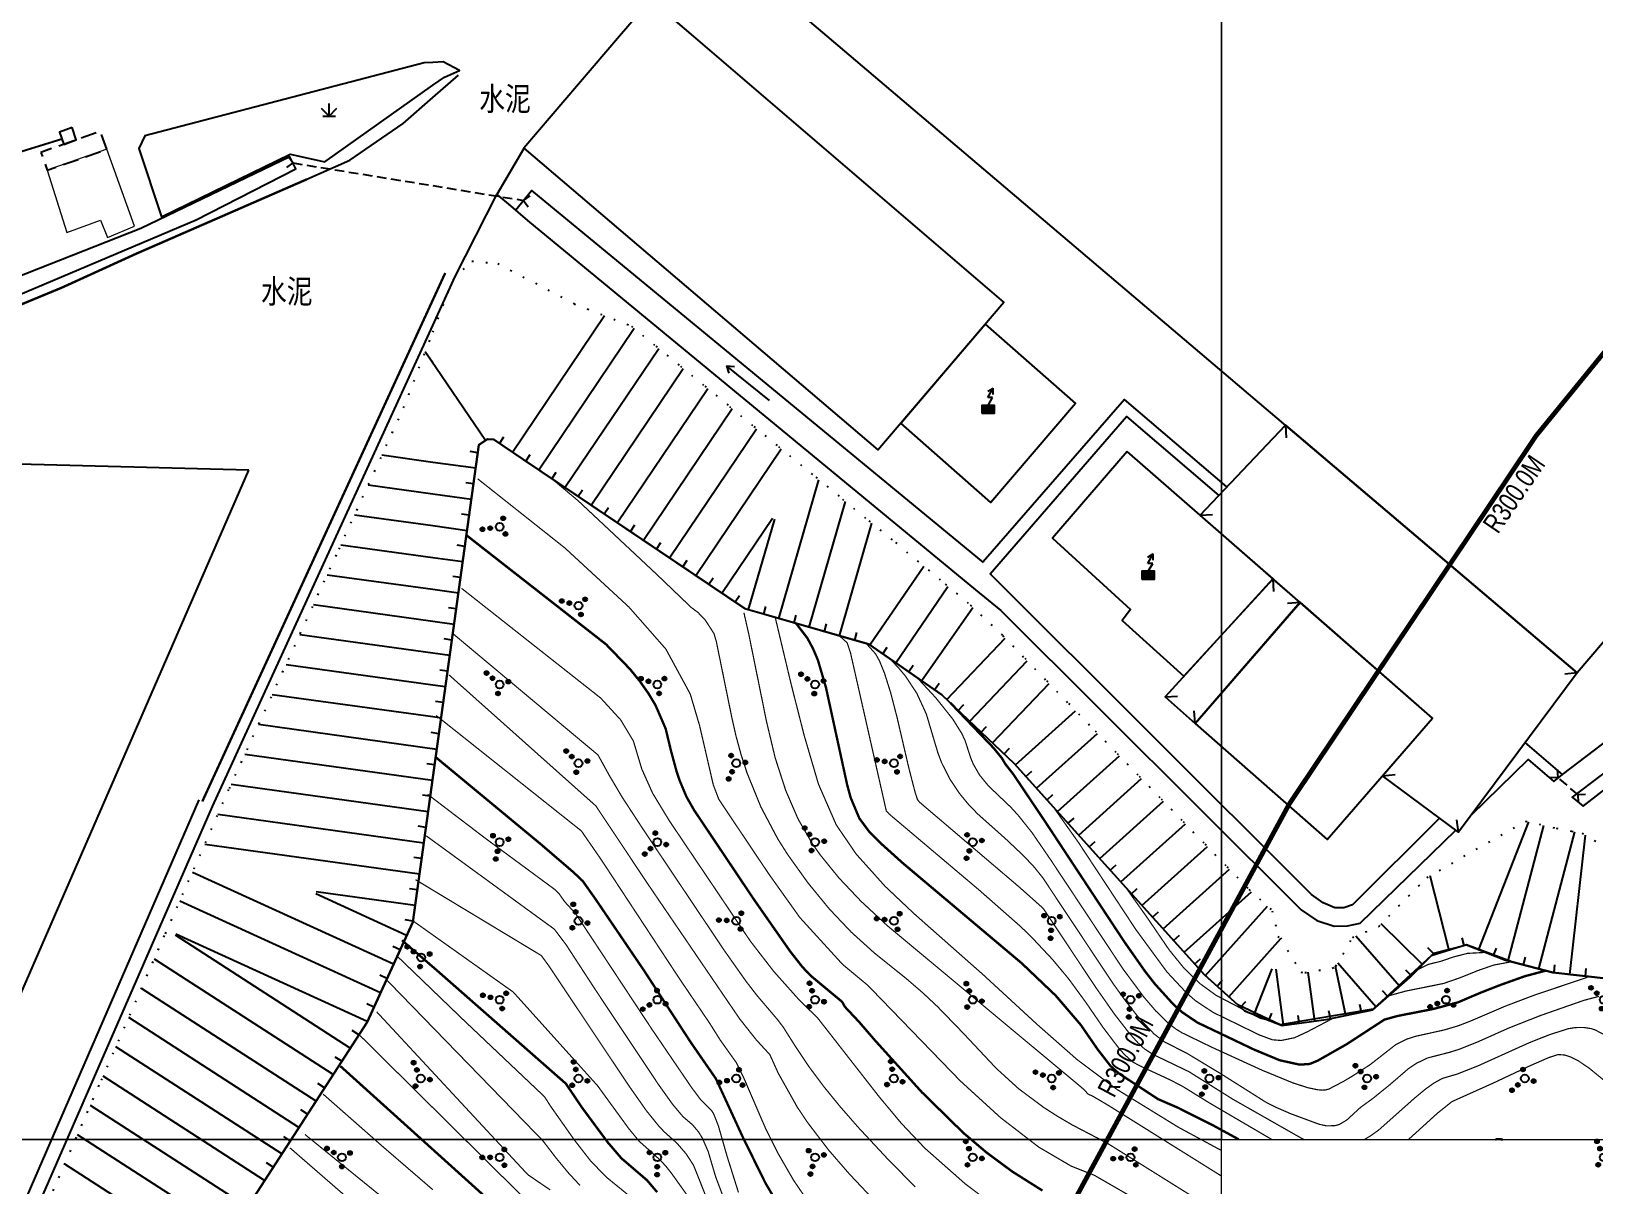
# Model space of a CAD drawing. Extents: x 396500 to 398250, y 1005980 to 1008200.
# Drawn here: x 397224.5 to 397323.6, y 1006727.1 to 1006800.3 of the extents above; entities that cross this region are included whole.
import ezdxf
from ezdxf.enums import TextEntityAlignment as Align

# ---------------------------------------------------------------- set-up
doc = ezdxf.new("R2010")
doc.units = 0
doc.header["$LTSCALE"] = 0.5
for name, pattern in [('X31', [1.8, 1.2, -0.6]), ('X4', [1.6, 0, -1.6]), ('X5', [3, 2, -1])]:
    doc.linetypes.add(name, pattern=pattern)
doc.layers.get('0').update_dxf_attribs({"linetype": 'CONTINUOUS'})
doc.layers.add('ASSIST', color=7, linetype='CONTINUOUS', plot=False)
for name, color, linetype in [('DGX', 2, 'CONTINUOUS'), ('DLSS', 4, 'CONTINUOUS'), ('DMTZ', 3, 'CONTINUOUS'), ('GXYZ', 2, 'CONTINUOUS'), ('JMD', 6, 'CONTINUOUS'), ('SXSS', 5, 'CONTINUOUS'), ('ZBTZ', 3, 'CONTINUOUS'), ('用地红线', 1, 'CONTINUOUS'), ('门牌号', 1, 'CONTINUOUS')]:
    doc.layers.add(name, color=color, linetype=linetype)
doc.layers.add('绘图层', color=6, linetype='CONTINUOUS', lineweight=5)
doc.styles.add('细等线体', font='长等线体_0.TTF', dxfattribs={"width": 0.8})
doc.linetypes.add('10422', pattern='A,2,[150,AAA.SHX,S=1,R=0,X=0,Y=1],2,[177,AAA.SHX,S=1,R=0,X=0,Y=0.8],1e-09', length=4)
doc.linetypes.add('1161', pattern='A,0,[149,AAA.SHX,S=0.15,R=0,X=0,Y=0],-1.6', length=1.6)
doc.linetypes.add('443', pattern='A,5,[169,AAA.SHX,S=0.83,R=0,X=0,Y=0],5', length=10)

# ---------------------------------------------------------------- blocks, each defined once
blk = doc.blocks.new('gc124')
for p, q in [((-1, 1), (0, 0)), ((-0.8, 0), (0.8, 0)), ((0, 0), (0, 1.6)), ((0, 0), (1, 1))]:
    blk.add_line(p, q)
blk = doc.blocks.new('*U110')
at = {"linetype": 'Continuous'}
for points in [[(-0.25, 2.2), (-0.24, 2.12), (-0.24, 2.28)], [(-0.24, 2.28), (-0.2, 2.05), (-0.2, 2.35)], [(-0.2, 2.05), (-0.24, 2.28), (-0.24, 2.12)], [(-0.2, 2.35), (-0.15, 2), (-0.15, 2.4)], [(-0.15, 2), (-0.2, 2.35), (-0.2, 2.05)], [(-0.15, 2.4), (-0.08, 1.96), (-0.08, 2.44)], [(-0.08, 1.96), (-0.15, 2.4), (-0.15, 2)], [(-0.08, 2.44), (0, 1.95), (0, 2.45)], [(0, 1.95), (-0.08, 2.44), (-0.08, 1.96)], [(0, 2.45), (0.08, 1.96), (0.08, 2.44)], [(0.08, 1.96), (0, 2.45), (0, 1.95)], [(0.08, 2.44), (0.15, 2), (0.15, 2.4)], [(0.15, 2), (0.08, 2.44), (0.08, 1.96)], [(0.15, 2.4), (0.2, 2.05), (0.2, 2.35)], [(0.2, 2.05), (0.15, 2.4), (0.15, 2)], [(0.2, 2.35), (0.24, 2.12), (0.24, 2.28)], [(0.24, 2.12), (0.2, 2.35), (0.2, 2.05)], [(0.25, 2.2), (0.24, 2.28), (0.24, 2.12)]]:
    blk.add_solid(points, dxfattribs=at)
blk = doc.blocks.new('*U109')
at = {"linetype": 'Continuous'}
for points in [[(-0.25, 1.2), (-0.24, 1.12), (-0.24, 1.28)], [(-0.24, 1.28), (-0.2, 1.05), (-0.2, 1.35)], [(-0.2, 1.05), (-0.24, 1.28), (-0.24, 1.12)], [(-0.2, 1.35), (-0.15, 1), (-0.15, 1.4)], [(-0.15, 1), (-0.2, 1.35), (-0.2, 1.05)], [(-0.15, 1.4), (-0.08, 0.96), (-0.08, 1.44)], [(-0.08, 0.96), (-0.15, 1.4), (-0.15, 1)], [(-0.08, 1.44), (0, 0.95), (0, 1.45)], [(0, 0.95), (-0.08, 1.44), (-0.08, 0.96)], [(0, 1.45), (0.08, 0.96), (0.08, 1.44)], [(0.08, 0.96), (0, 1.45), (0, 0.95)], [(0.08, 1.44), (0.15, 1), (0.15, 1.4)], [(0.15, 1), (0.08, 1.44), (0.08, 0.96)], [(0.15, 1.4), (0.2, 1.05), (0.2, 1.35)], [(0.2, 1.05), (0.15, 1.4), (0.15, 1)], [(0.2, 1.35), (0.24, 1.12), (0.24, 1.28)], [(0.24, 1.12), (0.2, 1.35), (0.2, 1.05)], [(0.25, 1.2), (0.24, 1.28), (0.24, 1.12)]]:
    blk.add_solid(points, dxfattribs=at)
blk = doc.blocks.new('*U108')
at = {"linetype": 'Continuous'}
for points in [[(-1.25, -0.6), (-1.24, -0.68), (-1.24, -0.52)], [(-1.24, -0.52), (-1.2, -0.75), (-1.2, -0.45)], [(-1.2, -0.75), (-1.24, -0.52), (-1.24, -0.68)], [(-1.2, -0.45), (-1.15, -0.8), (-1.15, -0.4)], [(-1.15, -0.8), (-1.2, -0.45), (-1.2, -0.75)], [(-1.15, -0.4), (-1.08, -0.84), (-1.08, -0.36)], [(-1.08, -0.84), (-1.15, -0.4), (-1.15, -0.8)], [(-1.08, -0.36), (-1, -0.85), (-1, -0.35)], [(-1, -0.85), (-1.08, -0.36), (-1.08, -0.84)], [(-1, -0.35), (-0.92, -0.84), (-0.92, -0.36)], [(-0.92, -0.84), (-1, -0.35), (-1, -0.85)], [(-0.92, -0.36), (-0.85, -0.8), (-0.85, -0.4)], [(-0.85, -0.8), (-0.92, -0.36), (-0.92, -0.84)], [(-0.85, -0.4), (-0.8, -0.75), (-0.8, -0.45)], [(-0.8, -0.75), (-0.85, -0.4), (-0.85, -0.8)], [(-0.8, -0.45), (-0.76, -0.68), (-0.76, -0.52)], [(-0.76, -0.68), (-0.8, -0.45), (-0.8, -0.75)], [(-0.75, -0.6), (-0.76, -0.52), (-0.76, -0.68)]]:
    blk.add_solid(points, dxfattribs=at)
blk = doc.blocks.new('*U107')
at = {"linetype": 'Continuous'}
for points in [[(0.75, -0.6), (0.76, -0.68), (0.76, -0.52)], [(0.76, -0.52), (0.8, -0.75), (0.8, -0.45)], [(0.8, -0.75), (0.76, -0.52), (0.76, -0.68)], [(0.8, -0.45), (0.85, -0.8), (0.85, -0.4)], [(0.85, -0.8), (0.8, -0.45), (0.8, -0.75)], [(0.85, -0.4), (0.92, -0.84), (0.92, -0.36)], [(0.92, -0.84), (0.85, -0.4), (0.85, -0.8)], [(0.92, -0.36), (1, -0.85), (1, -0.35)], [(1, -0.85), (0.92, -0.36), (0.92, -0.84)], [(1, -0.35), (1.08, -0.84), (1.08, -0.36)], [(1.08, -0.84), (1, -0.35), (1, -0.85)], [(1.08, -0.36), (1.15, -0.8), (1.15, -0.4)], [(1.15, -0.8), (1.08, -0.36), (1.08, -0.84)], [(1.15, -0.4), (1.2, -0.75), (1.2, -0.45)], [(1.2, -0.75), (1.15, -0.4), (1.15, -0.8)], [(1.2, -0.45), (1.24, -0.68), (1.24, -0.52)], [(1.24, -0.68), (1.2, -0.45), (1.2, -0.75)], [(1.25, -0.6), (1.24, -0.52), (1.24, -0.68)]]:
    blk.add_solid(points, dxfattribs=at)
blk = doc.blocks.new('gc160')
for centre, radius in [((0, 2.2), 0.25), ((0, 0), 0.5), ((0, 1.2), 0.25), ((-1, -0.6), 0.25), ((1, -0.6), 0.25)]:
    blk.add_circle(centre, radius)
at = {"linetype": 'Continuous'}
for name in ['*U110', '*U109', '*U108', '*U107']:
    blk.add_blockref(name, (0, 0), dxfattribs=at)
blk = doc.blocks.new('gc086')
for p, q in [((0, 0), (7, 0)), ((7, 0), (6.18, 0.57)), ((7, 0), (6.18, -0.57))]:
    blk.add_line(p, q)
blk = doc.blocks.new('*U88')
at = {"linetype": 'Continuous'}
for points in [[(0.8, 1), (-0.8, 1), (0.8, 0)], [(-0.8, 0), (0.8, 0), (-0.8, 1)], [(0.8, 0), (-0.8, 0), (0, 0)]]:
    blk.add_solid(points, dxfattribs=at)
blk = doc.blocks.new('gc129')
at = {"linetype": 'Continuous', "flags": 128}
for points in [[(-0.05, 2), (0.64, 3.2)], [(-0.05, 2.8), (0.64, 3.2)], [(0.58, 2), (-0.05, 2)], [(0, 1), (0.58, 2)], [(0.64, 2.4), (0.64, 3.2)], [(-0.8, 0), (0, 0), (0.8, 0), (0.8, 1), (-0.8, 1), (-0.8, 0)]]:
    blk.add_lwpolyline(points, dxfattribs=at)
at = {"linetype": 'Continuous'}
blk.add_blockref('*U88', (0, 0), dxfattribs=at)

msp = doc.modelspace()

# ---------------------------------------------------------------- linework, layer by layer
at = {"layer": 'ASSIST', "linetype": 'X4'}
for points in [[(397250, 1006781.207), (397251.287, 1006784.555), (397252.475, 1006785.718), (397254.12, 1006785.576), (397258.956, 1006783.012), (397262.595, 1006781.603), (397264.148, 1006780.328), (397265.701, 1006779.054), (397267.254, 1006777.779), (397268.807, 1006776.505), (397270.36, 1006775.23), (397271.913, 1006773.956), (397274.289, 1006772.006), (397275.972, 1006770.624), (397277.656, 1006769.243), (397279.34, 1006767.861), (397282.492, 1006765.23), (397284.075, 1006763.906), (397286.135, 1006761.966), (397287.529, 1006760.529), (397288.922, 1006759.092), (397290.316, 1006757.655), (397291.994, 1006755.924), (397293.387, 1006754.487), (397294.78, 1006753.051), (397296.173, 1006751.614), (397297.567, 1006750.177), (397298.96, 1006748.74), (397300.353, 1006747.303), (397301.746, 1006745.866), (397303.228, 1006744.509), (397303.589, 1006742.876), (397303.741, 1006742.783), (397305.039, 1006740.611), (397305.288, 1006740.581), (397307.03, 1006740.867), (397307.255, 1006740.979), (397308.316, 1006742.806), (397309.974, 1006743.515), (397313.03, 1006746.606), (397319.261, 1006750.191), (397321.236, 1006749.75), (397322.19, 1006749.558), (397322.874, 1006749.434), (397324.759, 1006748.301)], [(397172.117, 1006696.391), (397174.712, 1006701.592), (397175.801, 1006703.592), (397177.822, 1006703.741), (397178.254, 1006703.713), (397182.67, 1006703.426), (397194.648, 1006702.649), (397206.627, 1006701.872), (397212.891, 1006701.466), (397214.938, 1006701.56), (397215.528, 1006702.923), (397217.096, 1006706.514), (397218.749, 1006710.3), (397221.696, 1006717.047), (397224.129, 1006722.619), (397228.995, 1006733.762), (397233.05, 1006743.047), (397237.102, 1006752.261), (397244.055, 1006767.449), (397248.153, 1006776.403), (397250, 1006781.207)]]:
    msp.add_lwpolyline(points, dxfattribs=at)
at = {"layer": 'ASSIST', "linetype": '1161', "flags": 128}
for points in [[(397326.512, 1006730), (397331.758, 1006738.122), (397326.757, 1006740.819), (397324.586, 1006740.186), (397321.021, 1006740.589), (397318.416, 1006741.274), (397315.533, 1006742.347), (397313.296, 1006741.643), (397309.624, 1006738.255), (397303.733, 1006737.271), (397301.045, 1006738.537), (397298.926, 1006740.435), (397286.868, 1006753.855), (397282.278, 1006758.208), (397277.637, 1006761.42), (397269.811, 1006763.671), (397255.706, 1006773.159), (397253.861, 1006774.398), (397253.461, 1006774.431), (397252.93, 1006774.071), (397250, 1006752.957)], [(397250, 1006752.957), (397248.726, 1006743.775), (397245.834, 1006737.448), (397225.108, 1006705.375), (397220.915, 1006700.03), (397217.159, 1006697.896), (397215.053, 1006697.549), (397214.239, 1006692.812), (397215.602, 1006685.15), (397226.836, 1006682.553), (397227.862, 1006684.856), (397242.425, 1006685.564), (397250, 1006686.015)]]:
    msp.add_lwpolyline(points, dxfattribs=at)
at = {"layer": 'DGX', "linetype": 'Continuous', "const_width": 0.075, "flags": 128}
for points, elevation in [([(397252.848, 1006771.909), (397258.379, 1006767.52), (397262.439, 1006763.771), (397264.778, 1006761.109), (397266.325, 1006758.257), (397266.917, 1006756.25), (397267.784, 1006752.5), (397268.138, 1006751.569), (397271.309, 1006746.833), (397273.27, 1006744.08), (397275.984, 1006741.103), (397277.587, 1006739.769), (397283.439, 1006733.718), (397285.996, 1006731.383), (397288.429, 1006729.507), (397290.466, 1006728.312), (397291.96, 1006727.716), (397295.259, 1006725.811), (397298.589, 1006724.051), (397300, 1006723.182)], 34.5), ([(397300, 1006725.236), (397292.769, 1006729.758), (397290.542, 1006730.92), (397289.581, 1006731.485), (397288.703, 1006732.052), (397287.136, 1006733.224), (397285.726, 1006734.509), (397283.626, 1006736.747), (397282.007, 1006738.419), (397281.071, 1006739.298), (397280.024, 1006740.2), (397277.993, 1006741.831), (397276.538, 1006743.146), (397275.137, 1006744.627), (397273.788, 1006746.275), (397272.491, 1006748.089), (397271.88, 1006749.055), (397270.803, 1006751.091), (397269.919, 1006753.265), (397269.55, 1006754.403), (397269.229, 1006755.577), (397268.956, 1006756.784), (397267.977, 1006761.588), (397267.837, 1006762.075), (397267.566, 1006762.503), (397267.259, 1006762.967), (397266.816, 1006763.432), (397266.392, 1006763.744), (397264.159, 1006765.884), (397259.213, 1006770.52), (397257.774, 1006771.727), (397256.946, 1006772.351)], 34), ([(397251.822, 1006764.964), (397260.65, 1006757.997), (397261.916, 1006756.613), (397262.719, 1006755.273), (397263.252, 1006753.496), (397263.94, 1006751.962), (397264.995, 1006750.219), (397270.134, 1006742.58), (397271.628, 1006740.647), (397273.224, 1006738.859), (397274.411, 1006737.693), (397278.307, 1006732.699), (397279.711, 1006731.018), (397281.196, 1006729.446), (397283.769, 1006727.173), (397285.814, 1006725.636)], 35.5), ([(397269.727, 1006763.411), (397270.041, 1006762.029), (397271.158, 1006756.518), (397271.712, 1006754.196), (397272.381, 1006752.13), (397273.165, 1006750.319), (397274.063, 1006748.764), (397274.569, 1006748.047), (397275.749, 1006746.591), (397277.155, 1006745.105), (397278.787, 1006743.589), (397291.142, 1006733.289), (397291.363, 1006733.092), (397291.526, 1006732.888), (397291.841, 1006732.744), (397292.84, 1006732.155), (397300, 1006727.678)], 33.5), ([(397271.712, 1006763.116), (397272.719, 1006758.889), (397273.548, 1006755.626), (397274.453, 1006752.541), (397275.578, 1006749.961), (397276.844, 1006748.104), (397278.681, 1006746.054), (397280.527, 1006744.311), (397284.891, 1006740.454), (397288.344, 1006737.272), (397290.86, 1006735.057), (397293.363, 1006733.182), (397297.262, 1006730.779), (397300, 1006729.298)], 33), ([(397280.586, 1006726.988), (397278.802, 1006728.803), (397276.978, 1006730.763), (397275.834, 1006732.072), (397274.797, 1006733.345), (397273.858, 1006734.607), (397272.993, 1006735.899), (397272.224, 1006737.119), (397271.866, 1006737.59), (397270.536, 1006739.156), (397269.86, 1006740.035), (397268.485, 1006741.985), (397263.423, 1006749.544), (397262.019, 1006751.693), (397261.225, 1006753.034), (397260.477, 1006754.388), (397251.291, 1006762.074)], 36), ([(397275.778, 1006761.955), (397276.276, 1006761.502), (397276.484, 1006760.874), (397278.754, 1006750.844), (397278.94, 1006750.64), (397284.652, 1006745.811), (397287.3, 1006743.478), (397288.026, 1006742.767), (397289.272, 1006741.439), (397290.302, 1006740.207), (397291.428, 1006738.663), (397292.505, 1006737.093), (397293.48, 1006735.81), (397293.857, 1006735.382), (397294.397, 1006734.902), (397294.852, 1006734.658), (397296.774, 1006733.765), (397297.561, 1006733.354), (397299.254, 1006732.306), (397303.189, 1006730)], 32), ([(397305.235, 1006730), (397305.108, 1006730.057), (397300.724, 1006732.551), (397297.94, 1006734.298), (397295.641, 1006735.404), (397295.115, 1006735.75), (397294.703, 1006736.135), (397294.111, 1006736.801), (397293.214, 1006737.958), (397292.058, 1006739.612), (397288.704, 1006744.656), (397287.217, 1006745.981), (397280.854, 1006751.402), (397280.729, 1006751.565), (397280.589, 1006751.993), (397280.189, 1006753.54), (397279.429, 1006756.804), (397279.024, 1006758.362), (397278.64, 1006759.578), (397278.326, 1006760.349), (397278.077, 1006760.8), (397277.481, 1006761.465)], 31.5), ([(397278.96, 1006760.516), (397279.529, 1006759.916), (397279.975, 1006759.387), (397280.688, 1006758.302), (397281.291, 1006756.992), (397282.027, 1006754.519), (397282.262, 1006753.897), (397282.779, 1006752.867), (397283.382, 1006751.963), (397283.967, 1006751.252), (397284.556, 1006750.642), (397286.3, 1006749.088), (397287.461, 1006747.992), (397288.112, 1006747.301), (397288.67, 1006746.607), (397293.132, 1006739.888), (397293.969, 1006738.725), (397294.787, 1006737.691), (397295.726, 1006736.696), (397296.359, 1006736.207), (397297.849, 1006735.442), (397300.041, 1006734.118), (397302.813, 1006732.366), (397303.433, 1006732.049), (397304.405, 1006731.626), (397306.2, 1006730.961), (397306.673, 1006730.858), (397307.214, 1006730.875), (397307.475, 1006730.946), (397307.944, 1006731.225), (397308.82, 1006732.03), (397309.6, 1006732.595), (397310.684, 1006733.473), (397311.867, 1006734.495), (397312.374, 1006734.832), (397313.079, 1006735.17), (397314.449, 1006735.521), (397315.072, 1006735.715), (397316.29, 1006736.203), (397318.244, 1006737.076), (397320.266, 1006737.872), (397322.982, 1006738.822), (397323.933, 1006739.074)], 31), ([(397251.023, 1006759.474), (397260.338, 1006751.159), (397263.733, 1006746.06), (397269.445, 1006737.665), (397270.508, 1006736.32), (397271.371, 1006735.379), (397271.904, 1006734.2), (397273.105, 1006732.058), (397273.753, 1006731.087), (397275.093, 1006729.329), (397276.426, 1006727.793), (397277.694, 1006726.448)], 36.5), ([(397323.204, 1006740.286), (397319.86, 1006739.159), (397318.032, 1006738.466), (397315.79, 1006737.505), (397315.034, 1006737.213), (397314.129, 1006736.944), (397312.283, 1006736.535), (397311.775, 1006736.369), (397311.074, 1006736.027), (397309.423, 1006734.737), (397308.347, 1006734.041), (397307.732, 1006733.675), (397306.804, 1006733.19), (397306.598, 1006733.138), (397306.377, 1006733.127), (397306.108, 1006733.15), (397305.49, 1006733.279), (397304.554, 1006733.578), (397302.579, 1006734.39), (397299.346, 1006735.87), (397297.491, 1006736.772), (397297.116, 1006737.002), (397296.663, 1006737.35), (397295.851, 1006738.139), (397295.091, 1006739.024), (397293.785, 1006740.782), (397289.202, 1006747.7), (397287.992, 1006749.466), (397287.134, 1006750.541), (397286.662, 1006751.062), (397285.227, 1006752.433), (397284.671, 1006753.115), (397284.277, 1006753.796), (397284.099, 1006754.222), (397283.754, 1006755.297), (397283.533, 1006755.763), (397282.966, 1006756.671), (397281.9, 1006758.009), (397280.812, 1006759.183), (397280.606, 1006759.36)], 30.5), ([(397273.923, 1006725.869), (397272.874, 1006727.411), (397271.893, 1006729.111), (397271.074, 1006730.756), (397269.742, 1006733.849), (397269.257, 1006734.856), (397268.231, 1006736.295), (397267.56, 1006737.364), (397265.635, 1006740.206), (397260.699, 1006747.718), (397259.421, 1006749.571), (397250.212, 1006756.897)], 37), ([(397249.676, 1006751.894), (397250, 1006751.647)], 38), ([(397249.676, 1006751.894), (397253.299, 1006749.128), (397257.708, 1006745.876), (397258.04, 1006745.543), (397258.36, 1006745.083), (397259.062, 1006744.317), (397263.922, 1006736.947), (397266.448, 1006733.235), (397266.977, 1006732.532), (397267.666, 1006731.848), (397267.805, 1006731.629), (397268.111, 1006730.854), (397268.65, 1006728.963), (397269.382, 1006726.634)], 38), ([(397307.115, 1006737.704), (397305.471, 1006736.838), (397304.639, 1006736.451), (397303.786, 1006736.276), (397303.233, 1006736.321), (397302.409, 1006736.627), (397299.475, 1006738.06), (397298.363, 1006738.794), (397297.778, 1006739.306), (397296.553, 1006740.62), (397294.575, 1006743.317), (397290.943, 1006748.831), (397289.303, 1006751.145)], 29.5), ([(397250, 1006748.956), (397249.579, 1006749.263)], 38.5), ([(397268.833, 1006725.246), (397267.941, 1006727.61), (397267.456, 1006729.249), (397267.09, 1006730.087), (397266.852, 1006730.473), (397266.469, 1006730.928), (397265.86, 1006731.447), (397265.209, 1006732.223), (397264.311, 1006733.48), (397260.363, 1006739.415), (397258.448, 1006742.358), (397257.708, 1006743.336), (397249.579, 1006749.263)], 38.5), ([(397250, 1006745.817), (397248.903, 1006746.479)], 39), ([(397300, 1006704.278), (397295.586, 1006706.176), (397294.929, 1006706.414), (397293.215, 1006706.88), (397290.565, 1006707.554), (397286.672, 1006708.472), (397278.243, 1006713.462), (397275.597, 1006715.064), (397273.343, 1006716.959), (397271.641, 1006718.526), (397270.537, 1006719.869), (397269.735, 1006721.023), (397269.016, 1006722.255), (397268.436, 1006723.568), (397266.536, 1006728.357), (397266.06, 1006729.088), (397265.473, 1006729.768), (397264.695, 1006730.463), (397264.351, 1006730.821), (397263.536, 1006731.832), (397262.405, 1006733.445), (397257.38, 1006740.982), (397256.883, 1006741.663), (397250, 1006745.817)], 39), ([(397302.973, 1006737.569), (397302.471, 1006737.675), (397299.668, 1006739.138), (397298.635, 1006739.889), (397297.643, 1006740.85), (397296.691, 1006742.022), (397295.244, 1006744.145), (397293.923, 1006746.003)], 29), ([(397248.789, 1006743.831), (397250, 1006742.971)], 39.5), ([(397250, 1006742.971), (397255.101, 1006739.349), (397260.447, 1006733.408), (397262.421, 1006730.693), (397263.082, 1006729.889), (397264.334, 1006728.767), (397264.753, 1006728.333), (397265.121, 1006727.872), (397266.09, 1006726.512)], 39.5), ([(397247.732, 1006741.638), (397250, 1006739.454)], 40.5), ([(397310.608, 1006739.11), (397311.706, 1006739.415), (397314.074, 1006739.89), (397315.134, 1006740.255), (397316.279, 1006740.718), (397317.266, 1006741.061), (397318.416, 1006741.274)], 29.5), ([(397312.429, 1006740.764), (397313.111, 1006741.102), (397313.949, 1006741.309), (397314.683, 1006741.566), (397315.6, 1006741.803), (397316.771, 1006741.864)], 29), ([(397250, 1006737.107), (397247.064, 1006740.132)], 41), ([(397250, 1006739.454), (397251.916, 1006737.608), (397257.088, 1006732.705), (397257.462, 1006732.116), (397258.961, 1006729.985), (397259.99, 1006728.658), (397260.995, 1006727.615), (397262.412, 1006726.459)], 40.5), ([(397250, 1006734.261), (397246.443, 1006738.096)], 41.5), ([(397245.369, 1006736.607), (397250, 1006732.018)], 42), ([(397259.333, 1006727.084), (397258.611, 1006727.863), (397257.803, 1006728.84), (397256.986, 1006729.909), (397250, 1006737.107)], 41), ([(397328.655, 1006733.796), (397328.266, 1006734.183), (397327.794, 1006734.487), (397325.985, 1006735.402), (397324.952, 1006736.096), (397324.219, 1006736.671), (397323.689, 1006736.952), (397323.423, 1006737.034), (397322.948, 1006737.105), (397322.436, 1006737.093), (397321.998, 1006737.024), (397320.811, 1006736.647), (397319.511, 1006736.131), (397316.277, 1006734.669), (397314.954, 1006734.147), (397314.005, 1006733.867), (397313.482, 1006733.579), (397312.947, 1006733.198), (397312.238, 1006732.609), (397309.99, 1006730.608), (397309.482, 1006730.241), (397309.079, 1006730)], 31.5), ([(397311.87, 1006730), (397313.706, 1006731.668), (397314.625, 1006732.402), (397317.224, 1006733.568), (397319.576, 1006734.676), (397320.743, 1006735.187), (397321.344, 1006735.384), (397321.783, 1006735.352), (397322.182, 1006735.215), (397322.636, 1006734.98), (397323.306, 1006734.529), (397325.511, 1006732.726), (397326.133, 1006732.265), (397327.081, 1006731.739), (397327.229, 1006731.596)], 32), ([(397257.449, 1006726.793), (397256.026, 1006727.764), (397250, 1006734.261)], 41.5), ([(397243.049, 1006732.871), (397246.769, 1006729.597), (397250, 1006726.81)], 43), ([(397250, 1006732.018), (397257.535, 1006724.55), (397259.802, 1006722.764), (397261.135, 1006720.521), (397262.517, 1006718.573), (397265.311, 1006714.869), (397265.422, 1006714.62), (397266.704, 1006713.535), (397271.336, 1006709.322), (397274.936, 1006706.118), (397275.608, 1006705.635), (397278.332, 1006703.856), (397281.633, 1006701.595), (397286.317, 1006698.914), (397288.424, 1006697.942), (397289.343, 1006697.684), (397292.326, 1006696.489), (397298.111, 1006694.409), (397300, 1006693.648)], 42), ([(397250, 1006723.73), (397241.894, 1006730.315)], 43.5), ([(397250, 1006721.592), (397240.943, 1006729.465)], 44)]:
    msp.add_lwpolyline(points, dxfattribs=dict(at, elevation=elevation))
at = {"layer": 'DGX', "color": 3, "linetype": 'Continuous', "lineweight": -2, "const_width": 0.15, "flags": 128}
for points, elevation in [([(397288.656, 1006726.754), (397286.737, 1006727.965), (397285.122, 1006729.16), (397283.65, 1006730.405), (397280.998, 1006733.006), (397278.01, 1006736.314), (397277.038, 1006737.445), (397276.137, 1006738.404), (397275.951, 1006738.731), (397273.976, 1006740.374), (397273.44, 1006740.935), (397272.66, 1006741.929), (397270.367, 1006745.217), (397266.566, 1006750.894), (397266.083, 1006751.742), (397265.654, 1006752.763), (397265.46, 1006753.339), (397265.111, 1006754.621), (397264.766, 1006756.058), (397264.122, 1006757.545), (397263.669, 1006758.301), (397263.13, 1006759.065), (397262.503, 1006759.838), (397260.988, 1006761.406), (397252.133, 1006768.331)], 35), ([(397273.028, 1006762.744), (397273.745, 1006761.811), (397274.102, 1006761.15), (397274.419, 1006760.405), (397274.931, 1006758.662), (397276.271, 1006752.506), (397276.495, 1006751.681), (397277.044, 1006750.371), (397277.647, 1006749.555), (397278.333, 1006748.85), (397279.812, 1006747.519), (397287.345, 1006741.173), (397289.498, 1006739.121), (397291.081, 1006737.271), (397292.163, 1006735.701), (397292.968, 1006734.663), (397293.514, 1006734.177), (397295.987, 1006732.554), (397297.251, 1006732.008), (397299.511, 1006730.87), (397301.104, 1006730)], 32.5), ([(397282.818, 1006757.696), (397285.562, 1006754.827), (397286.086, 1006754.183), (397286.302, 1006753.814), (397286.803, 1006753.174), (397288.833, 1006750.149), (397293.848, 1006742.536), (397295.169, 1006740.65), (397295.789, 1006739.858), (397296.947, 1006738.578), (397297.486, 1006738.088), (397298.482, 1006737.413), (397302.075, 1006735.697), (397303.691, 1006735.024), (397304.964, 1006734.743), (397305.609, 1006734.788), (397306.119, 1006735.002), (397307.957, 1006736.048), (397310.333, 1006737.597), (397311.143, 1006737.826), (397313.461, 1006738.28), (397315.001, 1006738.695), (397316.444, 1006739.311), (397317.681, 1006739.795), (397319.242, 1006740.354), (397320.57, 1006740.707)], 30), ([(397272.752, 1006724.395), (397271.073, 1006727.268), (397269.641, 1006730.177), (397267.956, 1006733.844), (397266.35, 1006736.168), (397263.397, 1006740.707), (397260.31, 1006745.257), (397259.507, 1006746.392), (397258.913, 1006746.955), (397256.864, 1006748.716), (397250.219, 1006754.221)], 37.5), ([(397250, 1006740.949), (397248.046, 1006742.63)], 40), ([(397264.224, 1006726.655), (397263.582, 1006727.411), (397261.96, 1006728.804), (397261.097, 1006729.809), (397259.475, 1006732.001), (397258.439, 1006733.537), (397250.179, 1006740.795), (397250, 1006740.949)], 40), ([(397250, 1006729.363), (397244.145, 1006734.646)], 42.5), ([(397256.672, 1006723.344), (397250, 1006729.363)], 42.5), ([(397317.373, 1006730), (397317.519, 1006730.014), (397317.857, 1006730)], 32.5)]:
    msp.add_lwpolyline(points, dxfattribs=dict(at, elevation=elevation))
at = {"layer": 'DLSS', "linetype": 'Continuous', "lineweight": 0, "const_width": 0.125, "flags": 128}
msp.add_lwpolyline([(397149.314, 1006623.507), (397148.603, 1006637.977), (397148.231, 1006649.64), (397148.364, 1006660.743), (397150.163, 1006680.904), (397151.764, 1006690.577), (397157.163, 1006712.516), (397166.632, 1006738.649), (397178.068, 1006764.018), (397184.459, 1006778.438), (397185.906, 1006781.611), (397205.557, 1006786.99), (397226.483, 1006793.466)], dxfattribs=at)
at = {"layer": 'DMTZ', "linetype": 'Continuous'}
for p, q in [((397255.063, 1006773.591), (397260.891, 1006782.262)), ((397256.722, 1006772.475), (397262.77, 1006781.459)), ((397250, 1006779.268), (397249.525, 1006779.97)), ((397253.336, 1006774.346), (397249.525, 1006779.97)), ((397258.382, 1006771.358), (397264.323, 1006780.185)), ((397260.041, 1006770.241), (397265.876, 1006778.91)), ((397261.7, 1006769.124), (397267.429, 1006777.636)), ((397263.359, 1006768.007), (397268.982, 1006776.361)), ((397265.018, 1006766.891), (397270.535, 1006775.087)), ((397254.233, 1006774.149), (397254.512, 1006774.564)), ((397250, 1006772.954), (397246.779, 1006773.401)), ((397252.722, 1006772.576), (397250, 1006772.954)), ((397252.86, 1006773.567), (397252.364, 1006773.635)), ((397255.893, 1006773.033), (397256.172, 1006773.448)), ((397266.677, 1006765.774), (397272.088, 1006773.812)), ((397257.552, 1006771.916), (397257.831, 1006772.331)), ((397250, 1006770.935), (397245.91, 1006771.502)), ((397252.447, 1006770.595), (397250, 1006770.935)), ((397252.585, 1006771.586), (397252.09, 1006771.654)), ((397259.211, 1006770.799), (397259.49, 1006771.214)), ((397271.95, 1006763.056), (397274.478, 1006771.85)), ((397260.87, 1006769.683), (397261.149, 1006770.097)), ((397273.872, 1006762.503), (397276.162, 1006770.469)), ((397250, 1006768.916), (397245.041, 1006769.604)), ((397252.31, 1006769.605), (397251.815, 1006769.673)), ((397262.529, 1006768.566), (397262.809, 1006768.981)), ((397268.337, 1006764.657), (397271.536, 1006769.41)), ((397270.027, 1006763.608), (397271.677, 1006769.344)), ((397275.794, 1006761.95), (397277.846, 1006769.087)), ((397252.173, 1006768.614), (397250, 1006768.916)), ((397250, 1006766.896), (397244.172, 1006767.705)), ((397252.035, 1006767.624), (397251.54, 1006767.692)), ((397264.189, 1006767.449), (397264.468, 1006767.864)), ((397251.898, 1006766.633), (397250, 1006766.896)), ((397265.848, 1006766.332), (397266.127, 1006766.747)), ((397277.705, 1006761.374), (397281.124, 1006766.372)), ((397250, 1006764.877), (397243.303, 1006765.807)), ((397251.76, 1006765.643), (397251.265, 1006765.711)), ((397267.507, 1006765.215), (397267.786, 1006765.63)), ((397279.356, 1006760.245), (397282.666, 1006765.084)), ((397251.623, 1006764.652), (397250, 1006764.877)), ((397269.166, 1006764.099), (397269.445, 1006764.513)), ((397250, 1006762.858), (397242.434, 1006763.908)), ((397251.485, 1006763.662), (397250.99, 1006763.73)), ((397270.988, 1006763.332), (397271.127, 1006763.813)), ((397272.911, 1006762.779), (397273.049, 1006763.26)), ((397280.997, 1006759.102), (397284.241, 1006763.75)), ((397251.348, 1006762.671), (397250, 1006762.858)), ((397274.833, 1006762.227), (397274.971, 1006762.707)), ((397276.755, 1006761.674), (397276.893, 1006762.155)), ((397250, 1006760.839), (397241.565, 1006762.009)), ((397251.21, 1006761.681), (397250.715, 1006761.749)), ((397278.53, 1006760.81), (397278.812, 1006761.222)), ((397282.596, 1006757.907), (397286.292, 1006761.804)), ((397250, 1006758.82), (397240.696, 1006760.111)), ((397251.073, 1006760.69), (397250, 1006760.839)), ((397280.177, 1006759.675), (397280.463, 1006760.085)), ((397284.047, 1006756.531), (397287.686, 1006760.367)), ((397250.936, 1006759.7), (397250.44, 1006759.768)), ((397250, 1006756.801), (397239.827, 1006758.212)), ((397250.798, 1006758.709), (397250, 1006758.82)), ((397281.817, 1006758.53), (397282.103, 1006758.94)), ((397285.498, 1006755.154), (397289.079, 1006758.93)), ((397250.661, 1006757.718), (397250.165, 1006757.787)), ((397283.321, 1006757.219), (397283.665, 1006757.582)), ((397286.943, 1006753.772), (397290.757, 1006757.199)), ((397250.248, 1006754.747), (397238.957, 1006756.314)), ((397250.523, 1006756.728), (397250, 1006756.801)), ((397284.772, 1006755.843), (397285.116, 1006756.205)), ((397250.386, 1006755.737), (397249.891, 1006755.806)), ((397250.386, 1006755.737), (397249.891, 1006755.806)), ((397288.279, 1006752.284), (397292.151, 1006755.762)), ((397249.974, 1006752.766), (397238.088, 1006754.415)), ((397250.248, 1006754.747), (397250, 1006754.781)), ((397286.223, 1006754.466), (397286.568, 1006754.829)), ((397289.616, 1006750.796), (397293.544, 1006754.326)), ((397250.111, 1006753.756), (397249.616, 1006753.825)), ((397250.111, 1006753.756), (397249.616, 1006753.825)), ((397287.611, 1006753.028), (397287.983, 1006753.362)), ((397249.699, 1006750.785), (397237.219, 1006752.516)), ((397290.953, 1006749.309), (397294.937, 1006752.889)), ((397249.836, 1006751.775), (397249.341, 1006751.844)), ((397288.948, 1006751.54), (397289.32, 1006751.874)), ((397292.289, 1006747.821), (397296.33, 1006751.452)), ((397249.424, 1006748.804), (397236.378, 1006750.614)), ((397290.284, 1006750.053), (397290.656, 1006750.387)), ((397316.322, 1006742.039), (397319.484, 1006750.141)), ((397249.561, 1006749.794), (397249.066, 1006749.863)), ((397293.626, 1006746.333), (397297.724, 1006750.015)), ((397318.192, 1006741.333), (397320.452, 1006749.925)), ((397320.126, 1006740.824), (397322.413, 1006749.518)), ((397322.089, 1006740.468), (397323.086, 1006749.306)), ((397249.149, 1006746.823), (397235.541, 1006748.711)), ((397291.621, 1006748.565), (397291.993, 1006748.899)), ((397294.963, 1006744.846), (397299.117, 1006748.578)), ((397249.286, 1006747.813), (397248.791, 1006747.882)), ((397292.958, 1006747.077), (397293.33, 1006747.411)), ((397247.511, 1006741.117), (397234.763, 1006746.943)), ((397296.3, 1006743.358), (397300.51, 1006747.141)), ((397314.416, 1006742.064), (397313.233, 1006746.723)), ((397248.342, 1006742.936), (397242.576, 1006745.571)), ((397248.874, 1006744.842), (397242.617, 1006745.71)), ((397249.011, 1006745.832), (397248.516, 1006745.901)), ((397294.294, 1006745.589), (397294.666, 1006745.924)), ((397297.636, 1006741.87), (397301.913, 1006745.713)), ((397246.68, 1006739.298), (397233.958, 1006745.112)), ((397295.631, 1006744.102), (397296.003, 1006744.436)), ((397298.978, 1006740.388), (397302.922, 1006744.79)), ((397248.737, 1006743.851), (397248.241, 1006743.92)), ((397312.752, 1006741.092), (397310.133, 1006743.675)), ((397244.767, 1006735.796), (397233.685, 1006742.958)), ((397245.848, 1006737.478), (397233.719, 1006743.022)), ((397247.927, 1006742.026), (397247.472, 1006742.234)), ((397296.968, 1006742.614), (397297.34, 1006742.948)), ((397300.468, 1006739.054), (397303.768, 1006742.737)), ((397311.303, 1006739.715), (397308.534, 1006742.899)), ((397315.385, 1006742.31), (397315.262, 1006742.794)), ((397243.682, 1006734.117), (397232.349, 1006741.44)), ((397298.305, 1006741.126), (397298.676, 1006741.461)), ((397313.454, 1006741.804), (397313.098, 1006742.155)), ((397317.254, 1006741.676), (397317.436, 1006742.142)), ((397319.159, 1006741.078), (397319.286, 1006741.562)), ((397247.095, 1006740.207), (397246.641, 1006740.415)), ((397302.08, 1006737.918), (397303.219, 1006740.829)), ((397303.949, 1006737.24), (397303.468, 1006740.799)), ((397305.931, 1006737.508), (397305.511, 1006740.618)), ((397307.897, 1006737.869), (397307.239, 1006740.971)), ((397309.794, 1006738.403), (397307.374, 1006741.185)), ((397312.05, 1006740.38), (397311.694, 1006740.731)), ((397321.095, 1006740.58), (397321.151, 1006741.077)), ((397323.083, 1006740.356), (397323.139, 1006740.853)), ((397242.596, 1006732.437), (397231.538, 1006739.583)), ((397299.723, 1006739.721), (397300.057, 1006740.093)), ((397310.549, 1006739.059), (397310.221, 1006739.436)), ((397246.264, 1006738.388), (397245.809, 1006738.596)), ((397301.213, 1006738.386), (397301.547, 1006738.759)), ((397308.875, 1006738.077), (397308.771, 1006738.566)), ((397241.511, 1006730.757), (397230.727, 1006737.726)), ((397303.011, 1006737.554), (397303.194, 1006738.019)), ((397304.94, 1006737.374), (397304.873, 1006737.869)), ((397306.918, 1006737.662), (397306.815, 1006738.151)), ((397245.31, 1006736.636), (397244.89, 1006736.908)), ((397240.425, 1006729.077), (397229.915, 1006735.869)), ((397244.224, 1006734.956), (397243.804, 1006735.228)), ((397239.34, 1006727.397), (397229.104, 1006734.012)), ((397243.139, 1006733.277), (397242.719, 1006733.548)), ((397238.254, 1006725.718), (397228.293, 1006732.155)), ((397242.053, 1006731.597), (397241.633, 1006731.868)), ((397237.169, 1006724.038), (397227.482, 1006730.297)), ((397240.968, 1006729.917), (397240.548, 1006730.189)), ((397236.083, 1006722.358), (397226.671, 1006728.44)), ((397239.882, 1006728.237), (397239.462, 1006728.509))]:
    msp.add_line(p, q, dxfattribs=at)
at = {"layer": 'DMTZ', "linetype": '10422'}
for points in [[(397250, 1006796.094), (397251.63, 1006797.524)], [(397159.312, 1006654.667), (397150.97, 1006656.317), (397151.403, 1006664.191), (397152.55, 1006684.207), (397155.31, 1006693.793), (397161.506, 1006714.333), (397164.823, 1006724.411), (397169.292, 1006735.608), (397178.36, 1006757.272), (397186.771, 1006774.251), (397187.655, 1006775.539), (397188.53, 1006776.557), (397189.729, 1006777.041), (397196.868, 1006777.89), (397216.441, 1006780.54), (397218.029, 1006780.744), (397219.46, 1006781.13), (397226.501, 1006784.046), (397231.164, 1006786.175), (397242.018, 1006790.912), (397244.738, 1006792.118), (397248.132, 1006794.454), (397250, 1006796.094)], [(397255.763, 1006792.865), (397254.051, 1006789.94), (397254.926, 1006789.226), (397256.016, 1006788.298), (397284.407, 1006764.857)], [(397250, 1006781.639), (397251.42, 1006784.741), (397254.051, 1006789.94)], [(397284.928, 1006766.593), (397256.28, 1006790.201), (397255.238, 1006788.94)], [(397340.703, 1006768.691), (397331.587, 1006758.845), (397327.149, 1006755.424), (397322.855, 1006752.169), (397322.241, 1006751.72), (397322.929, 1006751.146), (397332.753, 1006758.746), (397353.169, 1006780.725), (397354.218, 1006781.566), (397355.288, 1006782.102), (397356.662, 1006782.534), (397357.876, 1006782.68), (397359.29, 1006782.451), (397360.247, 1006782.093)], [(397171.437, 1006696.333), (397172.295, 1006697.867), (397175.205, 1006703.7), (397175.863, 1006704.369), (397213.45, 1006701.93), (397214.593, 1006702.032), (397236.03, 1006751.119), (397250, 1006781.639)], [(397300.343, 1006771.394), (397293.864, 1006776.946), (397284.89, 1006766.643)], [(397313.832, 1006750.384), (397308.309, 1006744.875), (397307.76, 1006744.702), (397307.187, 1006744.688), (397306.458, 1006745.006), (397305.715, 1006745.53), (397285.331, 1006765.886), (397293.993, 1006775.853), (397299.837, 1006770.861)], [(397284.407, 1006764.857), (397286.021, 1006763.563), (397305.068, 1006744.561), (397306.051, 1006743.888), (397307.154, 1006743.536), (397307.99, 1006743.549), (397308.808, 1006743.709), (397314.862, 1006749.619)], [(397321.62, 1006753.158), (397326.124, 1006756.569)], [(397321.62, 1006753.158), (397319.267, 1006755.175)], [(397315.862, 1006750.595), (397319.457, 1006754.104), (397321.083, 1006752.716), (397321.62, 1006753.158)], [(397235.167, 1006751.535), (397216.458, 1006708.465), (397214.269, 1006703.157), (397213.623, 1006702.927), (397175.264, 1006705.546), (397174.33, 1006704.586), (397170.552, 1006696.87), (397171.437, 1006696.333)]]:
    msp.add_lwpolyline(points, dxfattribs=at)
at = {"layer": 'DMTZ', "linetype": '10422', "flags": 128}
msp.add_lwpolyline([(397185.607, 1006778.411), (397185.766, 1006777.754), (397221.348, 1006782.572), (397235.005, 1006788.329), (397241.326, 1006791.576), (397240.94, 1006792.328), (397231.495, 1006787.784), (397220.592, 1006783.486)], close=True, dxfattribs=at)
at = {"layer": 'DMTZ', "linetype": 'Continuous'}
for points in [[(397250, 1006752.957), (397252.93, 1006774.071), (397253.461, 1006774.431), (397253.861, 1006774.398), (397255.706, 1006773.159), (397269.795, 1006763.675), (397277.637, 1006761.42), (397279.576, 1006760.094), (397282.278, 1006758.208), (397286.868, 1006753.855), (397298.926, 1006740.435), (397301.469, 1006738.157), (397303.848, 1006737.226), (397306.65, 1006737.605), (397309.595, 1006738.23), (397311.945, 1006740.273), (397313.476, 1006741.825), (397315.533, 1006742.347), (397318.011, 1006741.38), (397321.021, 1006740.589), (397324.586, 1006740.186)], [(397172.117, 1006696.391), (397174.578, 1006696.603), (397177.282, 1006700.779), (397178.041, 1006701.179), (397179.276, 1006701.284), (397208.835, 1006698.629), (397215.053, 1006697.549), (397217.159, 1006697.896), (397220.915, 1006700.03), (397225.108, 1006705.375), (397245.834, 1006737.448), (397248.726, 1006743.775), (397250, 1006752.957)]]:
    msp.add_lwpolyline(points, dxfattribs=at)
at = {"layer": 'GXYZ', "linetype": 'Continuous'}
for points in [[(397285.026, 1006781.721), (397290.75, 1006776.682), (397285.383, 1006770.415), (397279.671, 1006775.443)], [(397294.018, 1006773.64), (397289.29, 1006768.141), (397294.244, 1006763.623), (397293.712, 1006762.918), (397297.623, 1006759.388), (397303.276, 1006765.574)]]:
    msp.add_lwpolyline(points, close=True, dxfattribs=at)
at = {"layer": 'JMD', "linetype": 'X5'}
for p, q in [((397304.064, 1006775.316), (397304.107, 1006774.518)), ((397298.647, 1006769.607), (397299.446, 1006769.644)), ((397303.268, 1006765.565), (397303.313, 1006764.767)), ((397304.99, 1006764.059), (397304.192, 1006764.004)), ((397322.561, 1006759.606), (397321.766, 1006759.515)), ((397296.428, 1006758.086), (397297.227, 1006758.126)), ((397298.334, 1006756.384), (397298.283, 1006757.182)), ((397310.222, 1006753.068), (397311.017, 1006753.154)), ((397315.038, 1006749.487), (397314.922, 1006750.279))]:
    msp.add_line(p, q, dxfattribs=at)
at = {"layer": 'JMD', "linetype": 'Continuous'}
for points in [[(397274.997, 1006800), (397267.441, 1006806.417), (397309.229, 1006855.204), (397364.236, 1006808.451), (397357.026, 1006800)], [(397266.522, 1006800), (397263.822, 1006802.313), (397261.849, 1006800)], [(397261.849, 1006800), (397255.776, 1006792.88), (397278.217, 1006773.739), (397286.216, 1006783.123), (397266.522, 1006800)], [(397357.026, 1006800), (397322.561, 1006759.606), (397274.997, 1006800)]]:
    msp.add_lwpolyline(points, dxfattribs=at)
at = {"layer": 'JMD', "linetype": 'X5', "flags": 128}
msp.add_lwpolyline([(397229.337, 1006792.818), (397228.936, 1006793.953), (397225.154, 1006792.618), (397225.554, 1006791.483)], close=True, dxfattribs=at)
at = {"layer": 'JMD', "linetype": 'Continuous'}
for points in [[(397227.131, 1006794.197), (397226.332, 1006793.911), (397226.598, 1006793.127), (397227.397, 1006793.414)], [(397322.561, 1006759.606), (397315.038, 1006749.487), (397310.222, 1006753.068), (397313.386, 1006756.716), (397298.647, 1006769.607), (397304.064, 1006775.316)], [(397305.004, 1006764.075), (397298.334, 1006756.384), (397306.715, 1006749.025), (397313.386, 1006756.716)]]:
    msp.add_lwpolyline(points, close=True, dxfattribs=at)
at = {"layer": 'JMD', "linetype": 'Continuous', "lineweight": 0}
msp.add_lwpolyline([(397229.337, 1006792.818), (397225.554, 1006791.483), (397226.805, 1006787.529), (397228.94, 1006788.312), (397229.381, 1006787.221), (397231.084, 1006787.942)], close=True, dxfattribs=at)
at = {"layer": 'JMD', "color": 6, "linetype": '443', "const_width": 0.15, "flags": 128}
for points in [[(397242.018, 1006790.912), (397237.929, 1006789.127), (397231.164, 1006786.175), (397226.501, 1006784.046), (397219.46, 1006781.13), (397218.029, 1006780.744), (397209.714, 1006779.629), (397189.729, 1006777.041), (397188.53, 1006776.557), (397187.655, 1006775.539), (397186.804, 1006774.315), (397184.312, 1006769.165), (397178.36, 1006757.272), (397169.292, 1006735.608), (397164.823, 1006724.411), (397158.459, 1006704.233), (397155.31, 1006693.793), (397154.177, 1006689.857), (397152.55, 1006684.207), (397152.394, 1006680.089), (397150.97, 1006656.317), (397159.312, 1006654.667), (397158.983, 1006652.643), (397161.726, 1006652.198)], [(397250, 1006783.249), (397250.789, 1006784.966)], [(397235.385, 1006751.435), (397250, 1006783.249)]]:
    msp.add_lwpolyline(points, dxfattribs=at)
at = {"layer": 'JMD', "linetype": 'Continuous', "flags": 128}
for points in [[(397238.331, 1006772.45), (397198.563, 1006773.488), (397172.084, 1006712.635), (397210.759, 1006709.133)], [(397304.99, 1006764.059), (397303.268, 1006765.565), (397296.428, 1006758.086), (397298.334, 1006756.384)]]:
    msp.add_lwpolyline(points, close=True, dxfattribs=at)
at = {"layer": 'SXSS', "linetype": 'Continuous'}
for p, q in [((397241.133, 1006791.952), (397240.728, 1006791.66)), ((397241.133, 1006791.952), (397240.841, 1006792.358)), ((397255.759, 1006789.571), (397256.165, 1006789.863)), ((397255.759, 1006789.571), (397256.051, 1006789.165)), ((397321.344, 1006752.965), (397321.31, 1006753.464)), ((397321.344, 1006752.965), (397320.845, 1006752.931)), ((397322.596, 1006751.873), (397323.095, 1006751.906)), ((397322.596, 1006751.873), (397322.63, 1006751.374))]:
    msp.add_line(p, q, dxfattribs=at)
at = {"layer": 'SXSS', "linetype": 'X31', "flags": 128}
for points in [[(397241.133, 1006791.952), (397250, 1006790.508)], [(397250, 1006790.508), (397255.759, 1006789.571)], [(397322.596, 1006751.873), (397321.344, 1006752.965)]]:
    msp.add_lwpolyline(points, dxfattribs=at)
at = {"layer": 'ZBTZ', "linetype": '1161', "flags": 128}
for points in [[(397250, 1006798.327), (397249.444, 1006798.304), (397231.737, 1006793.667), (397231.363, 1006792.872), (397232.795, 1006788.533), (397240.966, 1006792.499), (397243.161, 1006792.016), (397250, 1006796.875)], [(397250, 1006796.875), (397250.734, 1006797.396), (397251.697, 1006797.815), (397250.651, 1006798.354), (397250, 1006798.327)]]:
    msp.add_lwpolyline(points, dxfattribs=at)
at = {"layer": '用地红线', "linetype": 'Continuous', "const_width": 0.3, "flags": 128}
msp.add_lwpolyline([(396896.967, 1006409.306, -0.090189), (397228.694, 1007024.028), (397387.801, 1007222.911), (397401.305, 1007212.108), (397426.328, 1007243.385), (397412.824, 1007254.188), (397549.486, 1007427.159), (397597.059, 1007408.487), (397590.114, 1007392.957), (397593.63, 1007391.179), (397580.301, 1007365.498), (397677.782, 1007288.139), (397658.983, 1007180.178), (397680.098, 1007163.581), (397691.215, 1007135.064, -0.057003), (397648.052, 1007084.953), (397357.499, 1006816.503, 0.141668), (397271.322, 1006673.857), (397185.657, 1006354.399)], format="xyb", dxfattribs=at)
at = {"layer": '绘图层', "linetype": 'Continuous', "flags": 128}
for points in [[(396900, 1007130), (396900, 1006730), (397300, 1006730), (397300, 1007130)], [(397300, 1007130), (397300, 1006730), (397700, 1006730), (397700, 1007130)], [(396900, 1006730), (396900, 1006330), (397300, 1006330), (397300, 1006730)]]:
    msp.add_lwpolyline(points, close=True, dxfattribs=at)

# ---------------------------------------------------------------- block references
at = {"layer": 'GXYZ', "linetype": 'Continuous', "xscale": 0.5, "yscale": 0.5}
for p in [(397285.208, 1006776.065), (397295.361, 1006765.547)]:
    msp.add_blockref('gc129', p, dxfattribs=at)
at = {"layer": 'SXSS', "linetype": 'Continuous', "xscale": 0.5, "yscale": 0.5, "zscale": 0.5, "rotation": 140.9991347066202}
msp.add_blockref('gc086', (397271.347, 1006776.878), dxfattribs=at)
at = {"layer": 'ZBTZ', "linetype": 'Continuous', "xscale": 0.5, "yscale": 0.5}
msp.add_blockref('gc124', (397243.422, 1006794.92), dxfattribs=at)
at = {"layer": 'ZBTZ', "linetype": 'Continuous', "yscale": 0.5}
for p, xscale, rotation in [((397254.239, 1006768.863), 0.5, 98.17133091219824), ((397259.239, 1006763.863), 0.5, 74.45112460707419), ((397254.239, 1006758.863), 0.5, 48.80275887325663), ((397274.239, 1006758.863), 0.5, 54.03241065706352), ((397264.239, 1006758.863), 0.5, 70.44099246192815), ((397259.239, 1006753.863), 0.5, 45.10574663533433), ((397269.239, 1006753.863), 0.5, 154.2088076418347), ((397279.239, 1006753.863), 0.5, 78.6315500350963), ((397274.239, 1006748.863), 0.5, 36.36036255989258), ((397254.239, 1006748.863), 0.5, 167.1126438184759), ((397264.239, 1006748.863), 0.5, 133.5538804284799), ((397284.239, 1006748.863), 0.4999999999999999, 158.8891262550737), ((397259.239, 1006743.863), 0.5, 17.43034150212103), ((397269.239, 1006743.863), 0.4999999999999999, 87.26706747642444), ((397279.239, 1006743.863), 0.5, 82.3010956144902), ((397289.239, 1006743.863), 0.5, 176.418347727897), ((397249.261, 1006741.546), 0.5, 52.42835779900509), ((397274.239, 1006738.863), 0.5, 18.4575945310831), ((397284.239, 1006738.863), 0.5, 21.9403668324839), ((397254.239, 1006738.863), 0.5, 75.25864436780907), ((397264.239, 1006738.863), 0.5, 123.1110568559831), ((397294.239, 1006738.863), 0.5, 174.3034150212104), ((397314.239, 1006738.863), 0.5, 114.0800195318461), ((397324.239, 1006738.863), 0.5, 46.75923947874386), ((397249.239, 1006733.863), 0.4999999999999999, 24.30249946592608), ((397259.239, 1006733.863), 0.4999999999999999, 16.30970183416242), ((397269.239, 1006733.863), 0.5, 103.0109561449019), ((397279.239, 1006733.863), 0.5, 10.42634357737968), ((397289.239, 1006733.863), 0.5, 68.51832636494034), ((397299.239, 1006733.863), 0.5, 154.4395275734733), ((397309.239, 1006733.863), 0.5, 42.41401409955138), ((397319.239, 1006733.863), 0.5, 132.4497207556383), ((397244.239, 1006728.863), 0.4999999999999999, 59.16867580187384), ((397254.239, 1006728.863), 0.5, 90.31586657307653), ((397274.239, 1006728.863), 0.5, 164.6296578875088), ((397284.239, 1006728.863), 0.5, 23.85204626606037), ((397294.239, 1006728.863), 0.5, 94.46882534257027), ((397324.239, 1006728.863), 0.4999999999999999, 22.73689992980743), ((397264.239, 1006728.863), 0.5, 179.2584002197333)]:
    msp.add_blockref('gc160', p, dxfattribs=dict(at, xscale=xscale, rotation=rotation))

# ---------------------------------------------------------------- texts
at = {"layer": 'DLSS', "linetype": 'Continuous', "style": '细等线体', "width": 0.8}
for p in [(397254.581, 1006796.048), (397240.74, 1006783.826)]:
    msp.add_text('水泥', height=1.5, dxfattribs=at).set_placement(p, align=Align.MIDDLE)
at = {"layer": '门牌号', "linetype": 'Continuous', "char_height": 1.25, "attachment_point": 1, "style": '细等线体'}
for insert, rotation in [((397316.502, 1006769.061, 24), 55.64873), ((397292.092, 1006733.168, 24), 61.94589)]:
    msp.add_mtext_dynamic_manual_height_columns('\\pt1.8;R300.0M', width=9.87209, gutter_width=1, heights=[0.632], dxfattribs=dict(at, insert=insert, rotation=rotation)).dxf.set("width", 11.83721)

doc.saveas('drawing.dxf')
